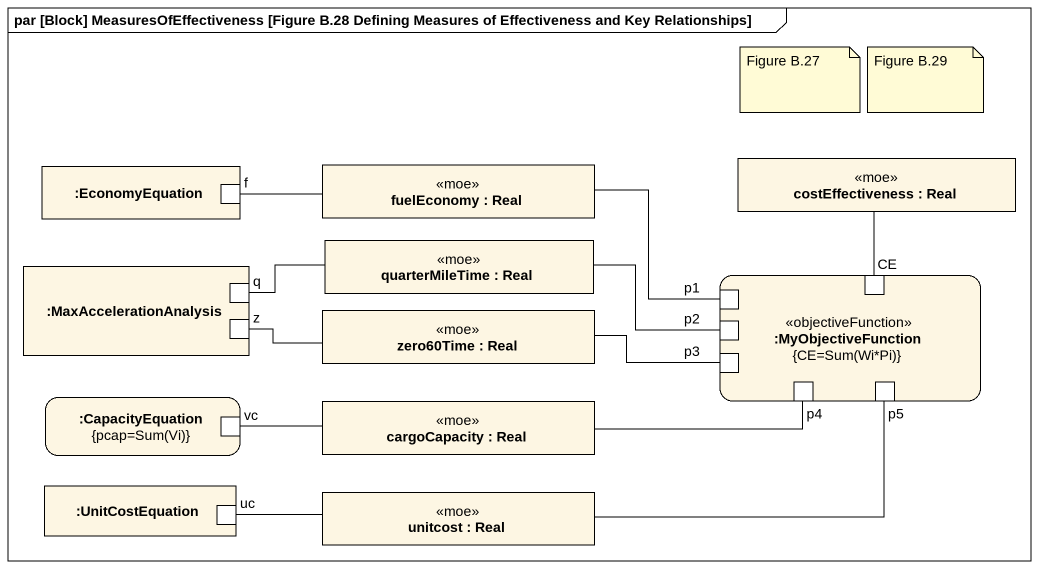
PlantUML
@startuml
mainframe par [Block] MeasuresOfEffectiveness [Figure B.28 Defining Measures of Effectiveness and Key Relationships]
rectangle ":EconomyEquation" as EconomyEquation {
  port f #FFFFFF
}
rectangle "fuelEconomy : Real" as fuelEconomy <<moe>>
rectangle "costEffectiveness : Real" as costEffectiveness <<moe>>
rectangle ":MaxAccelerationAnalysis" as MaxAccelerationAnalysis {
  port q #FFFFFF
  port z #FFFFFF
}
rectangle "quarterMileTime : Real" as quarterMileTime <<moe>>
rectangle ":MyObjectiveFunction\n{CE=Sum(Wi*Pi)}" as MyObjectiveFunction <<objectiveFunction>> {
  port p1 #FFFFFF
  port CE #FFFFFF
  port p2 #FFFFFF
  port p3 #FFFFFF
  port p4 #FFFFFF
  port p5 #FFFFFF
}
rectangle "zero60Time : Real" as zero60Time <<moe>>
rectangle ":CapacityEquation\n{pcap=Sum(Vi)}" as CapacityEquation {
  port vc #FFFFFF
}
rectangle "cargoCapacity : Real" as cargoCapacity <<moe>>
rectangle ":UnitCostEquation" as UnitCostEquation {
  port uc #FFFFFF
}
rectangle "unitcost : Real" as unitcost <<moe>>
fuelEconomy -right- p1
f -right- fuelEconomy
q -right- quarterMileTime
quarterMileTime -right- p2
CE -up- costEffectiveness
z -right- zero60Time
zero60Time -right- p3
cargoCapacity -right- p4
vc -right- cargoCapacity
uc -right- unitcost
unitcost -right- p5
note as N1
  Figure B.27
end note
note as N2
  Figure B.29
end note
@enduml
